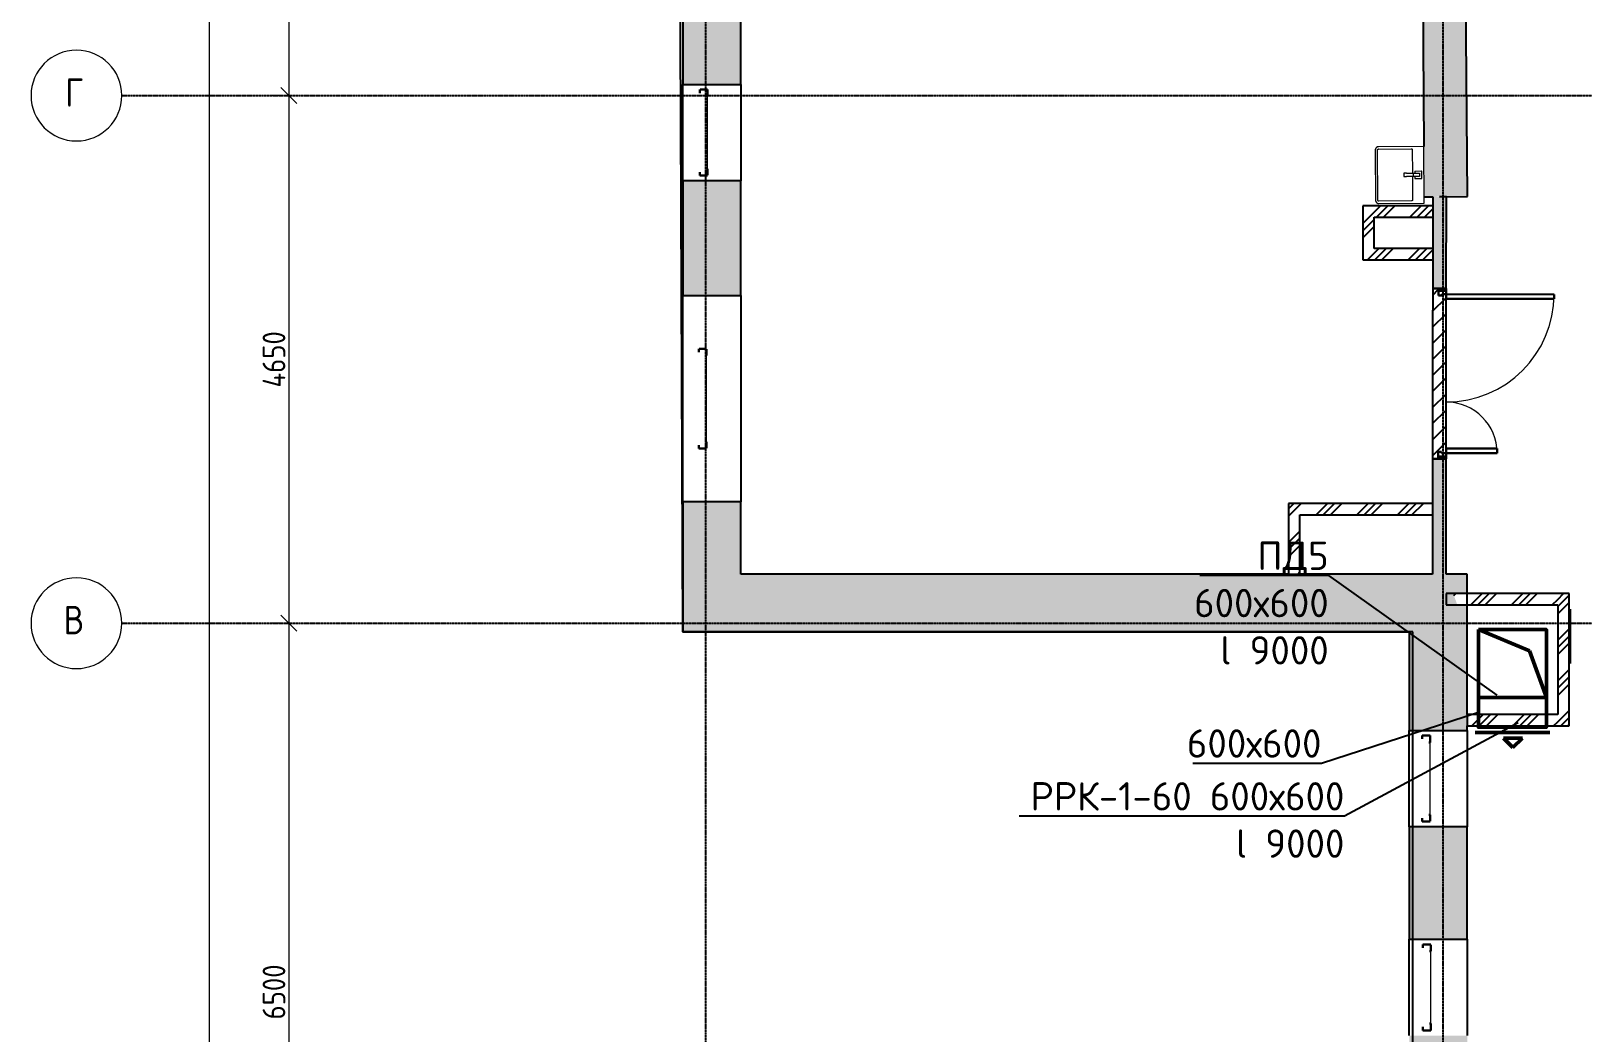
# Model space of a CAD drawing. Header units: millimetres. Extents: x -99936 to 523262, y -63190 to 327013.
# Drawn here: x 204091 to 217768, y 5145 to 13976 of the extents above; entities that cross this region are included whole.
import ezdxf
from ezdxf import colors
from ezdxf.entities.mleader import LeaderData, LeaderLine
from ezdxf.math import Vec2, Vec3

# ---------------------------------------------------------------- set-up
doc = ezdxf.new("R2010")
doc.units = ezdxf.units.MM
for name, pattern in [('ADSK_Линия сетки', [25, 20, -2.5, 0, -2.5]), ('ADSK_Сверху', [4.5, 3, -1.5]), ('ADSK_Снесено', [4.5, 3, -1.5])]:
    doc.linetypes.add(name, pattern=pattern)
for name, color, linetype, lineweight, true_color in [('_ Окна', 5, 'Continuous', 30, 0x0000ff), ('Стены внутренние', 5, 'Continuous', 18, 0x0000ff), ('Стены наружные', 1, 'ADSK_Снесено', 18, 0xff0000)]:
    doc.layers.add(name, color=color, linetype=linetype, lineweight=lineweight, true_color=true_color)
for name, color, linetype, lineweight in [('Двери', 251, 'Continuous', 18), ('Окна', 251, 'Continuous', 18), ('Оси', 7, 'Continuous', 9), ('ПОДПОР', 1, 'Continuous', 50), ('Сантехника', 251, 'Continuous', 18)]:
    doc.layers.add(name, color=color, linetype=linetype, lineweight=lineweight)
doc.styles.add('GOST Common_1', font='GOST Common_0.ttf', dxfattribs={"width": 0.9, "height": 200})
doc.styles.add('ISOCPEUR', font='isocpeur.ttf', dxfattribs={"height": 250})
doc.dimstyles.new('ADSK_Основной_2_5_мм', dxfattribs={"dimscale": 304.8, "dimtxt": 251.428749, "dimasz": 0.463911, "dimexe": 0.492126, "dimexo": 0.492126, "dimgap": 0.098425, "dimtad": 1, "dimdec": 1, "dimrnd": 0.1, "dimdsep": 46, "dimtxsty": 'GOST Common_1', "dimblk1": 'OBLIQUE', "dimblk2": 'OBLIQUE', "dimsah": 1, "dimcen": 0.09, "dimdle": 0.492126, "dimazin": 2, "dimtfac": 1, "dimtdec": 4, "dimtix": 1, "dimtmove": 0, "dimatfit": 3, "dimfxl": 1, "dimtvp": 1, "dimtfill": 1, "dimtolj": 1, "dimtzin": 0, "dimlwd": 20, "dimlwe": 20, "dimarcsym": 2})
pattern_1 = [(45, (215977.25, 150), (-179.605, 179.605), []), (45, (216040.75, 150), (0, 359.21), []), (45, (215913.75, 150), (0, 359.21), [])]

# ---------------------------------------------------------------- blocks, each defined once
blk = doc.blocks.new('Витраж-тент со смещением вовне - 60мм 30 сдвиг-1466941-03 План 3-го этажа')
at = {"layer": '_ Окна', "color": 161, "linetype": 'ADSK_Сверху', "true_color": 0xaaaaff}
for p, q in [((-379, 25), (-379, -45)), ((-379, 25), (-349, 25)), ((-379, -45), (-379, 25)), ((379, 25), (349, 25)), ((379, -45), (379, 25)), ((379, -45), (379, 25)), ((-319, -45), (-379, -45)), ((-319, -35), (-319, -45)), ((319, -35), (319, -45)), ((319, -45), (379, -45))]:
    blk.add_line(p, q, dxfattribs=at)
at = {"layer": 'Окна', "color": 161, "linetype": 'ADSK_Сверху', "true_color": 0xaaaaff}
blk.add_line((-319, -45), (319, -45), dxfattribs=at)
blk = doc.blocks.new('Витраж-тент со смещением вовне - 60мм 30 сдвиг-1466942-03 План 3-го этажа')
at = {"layer": '_ Окна', "color": 161, "linetype": 'ADSK_Сверху', "true_color": 0xaaaaff}
for p, q in [((-440, 25), (-440, -45)), ((-440, 25), (-410, 25)), ((-440, -45), (-440, 25)), ((440, 25), (410, 25)), ((440, -45), (440, 25)), ((440, -45), (440, 25)), ((-380, -45), (-440, -45)), ((-380, -35), (-380, -45)), ((380, -35), (380, -45)), ((380, -45), (440, -45))]:
    blk.add_line(p, q, dxfattribs=at)
at = {"layer": 'Окна', "color": 161, "linetype": 'ADSK_Сверху', "true_color": 0xaaaaff}
blk.add_line((-380, -45), (380, -45), dxfattribs=at)
blk = doc.blocks.new('Витраж-тент со смещением вовне - 60мм 30 сдвиг-1466964-03 План 3-го этажа')
at = {"layer": '_ Окна', "color": 161, "linetype": 'ADSK_Сверху', "true_color": 0xaaaaff}
for p, q in [((-379, 25), (-379, -45)), ((-379, 25), (-349, 25)), ((-379, -45), (-379, 25)), ((379, 25), (349, 25)), ((379, -45), (379, 25)), ((379, -45), (379, 25)), ((-319, -45), (-379, -45)), ((-319, -35), (-319, -45)), ((319, -35), (319, -45)), ((319, -45), (379, -45))]:
    blk.add_line(p, q, dxfattribs=at)
at = {"layer": 'Окна', "color": 161, "linetype": 'ADSK_Сверху', "true_color": 0xaaaaff}
blk.add_line((-319, -45), (319, -45), dxfattribs=at)
blk = doc.blocks.new('AC_Дверь_Двупольная - Д-28п 1500х2200h-2039710-03 План 3-го этажа')
at = {"layer": 'Двери', "lineweight": 30}
for p, q in [((-700, 1010), (-660, 1010)), ((-700, 60), (-700, 1010)), ((-660, 1010), (-660, 60)), ((700, 510), (660, 510)), ((660, 510), (660, 60)), ((700, 60), (700, 510)), ((-750, 60), (-730, 60)), ((-750, -10), (-750, 60)), ((-730, 60), (-700, 60)), ((-730, -10), (-730, 60)), ((-730, 60), (-730, -10)), ((-660, 60), (-700, 60)), ((-700, 60), (-700, 20)), ((-700, 20), (-690, 20)), ((-690, 20), (-690, -10)), ((660, 60), (700, 60)), ((700, 20), (690, 20)), ((690, 20), (690, -10)), ((730, 60), (700, 60)), ((700, 60), (700, 20)), ((730, -10), (730, 60)), ((750, 60), (730, 60)), ((730, 60), (730, -10)), ((750, -10), (750, 60)), ((-730, -10), (-750, -10)), ((-690, -10), (-730, -10)), ((690, -10), (730, -10)), ((730, -10), (750, -10))]:
    blk.add_line(p, q, dxfattribs=at)
at = {"layer": 'Двери'}
for centre, radius, start, end in [((-700, 60), 950, 360, 90), ((700, 60), 450, 90, 180)]:
    blk.add_arc(centre, radius, start, end, dxfattribs=at)
blk = doc.blocks.new('Parametric_Porcelain_bathroom_sink_20774 - 500х430мм-V215-03 План 3-го этажа')
at = {"layer": 'Сантехника'}
for p, q in [((345, 570), (-95, 570)), ((-95, 550), (345, 550)), ((-125, 540), (-125, 140)), ((-105, 253), (-105, 540)), ((355, 540), (355, 253)), ((375, 140), (375, 540)), ((140, 319), (110, 319)), ((110, 319), (110, 296)), ((140, 319), (110, 319)), ((110, 236), (110, 296)), ((140, 296), (140, 319)), ((140, 296), (140, 236)), ((-125, 140), (-120, 140)), ((-120, 140), (-115, 140)), ((-115, 140), (365, 140)), ((110, 243), (-95, 243)), ((93, 221), (93, 162)), ((110, 223), (95, 223)), ((95, 160), (155, 160)), ((110, 201), (110, 236)), ((140, 236), (110, 236)), ((110, 181), (110, 201)), ((140, 181), (110, 181)), ((345, 243), (140, 243)), ((140, 236), (140, 201)), ((155, 223), (140, 223)), ((140, 201), (140, 181)), ((156, 162), (156, 221)), ((365, 140), (370, 140)), ((370, 140), (375, 140))]:
    blk.add_line(p, q, dxfattribs=at)
at = {"layer": 'Сантехника', "flags": 128}
for points in [[(-95, 570), (-96, 570), (-97, 570), (-99, 570), (-100, 570), (-101, 569), (-102, 569), (-103, 569), (-104, 568), (-106, 568), (-107, 568), (-108, 567), (-109, 567), (-110, 566), (-111, 565), (-112, 565), (-113, 564), (-114, 563), (-115, 563), (-116, 562), (-117, 561), (-117, 560), (-118, 559), (-119, 558), (-120, 557), (-120, 556), (-121, 555), (-121, 554), (-122, 553), (-123, 552), (-123, 551), (-123, 550), (-124, 549), (-124, 547), (-124, 546), (-125, 545), (-125, 544), (-125, 543), (-125, 542), (-125, 540), (-125, 540)], [(-105, 540), (-105, 540), (-105, 541), (-105, 541), (-105, 542), (-105, 542), (-105, 542), (-105, 543), (-104, 543), (-104, 544), (-104, 544), (-104, 544), (-104, 545), (-104, 545), (-103, 545), (-103, 546), (-103, 546), (-103, 546), (-103, 547), (-102, 547), (-102, 547), (-102, 547), (-101, 548), (-101, 548), (-101, 548), (-100, 548), (-100, 549), (-100, 549), (-99, 549), (-99, 549), (-99, 549), (-98, 549), (-98, 550), (-97, 550), (-97, 550), (-97, 550), (-96, 550), (-96, 550), (-96, 550), (-95, 550), (-95, 550)], [(-101, 548), (-101, 548), (-102, 548), (-102, 547), (-102, 547), (-102, 547)], [(-95, 550), (-95, 550), (-96, 550), (-96, 550), (-97, 550)], [(375, 540), (375, 541), (375, 542), (375, 544), (375, 545), (374, 546), (374, 547), (374, 548), (373, 549), (373, 551), (373, 552), (372, 553), (372, 554), (371, 555), (370, 556), (370, 557), (369, 558), (368, 559), (368, 560), (367, 561), (366, 562), (365, 562), (364, 563), (363, 564), (362, 565), (361, 565), (360, 566), (359, 566), (358, 567), (357, 568), (356, 568), (355, 568), (354, 569), (352, 569), (351, 569), (350, 570), (349, 570), (348, 570), (347, 570), (345, 570), (345, 570)], [(346, 550), (346, 550), (346, 550), (345, 550), (345, 550)], [(345, 550), (345, 550), (346, 550), (346, 550), (347, 550), (347, 550), (347, 550), (348, 550), (348, 549), (349, 549), (349, 549), (349, 549), (350, 549), (350, 549), (350, 548), (351, 548), (351, 548), (351, 548), (352, 548), (352, 547), (352, 547), (352, 547), (353, 546), (353, 546), (353, 546), (353, 545), (354, 545), (354, 545), (354, 544), (354, 544), (354, 544), (354, 543), (355, 543), (355, 542), (355, 542), (355, 542), (355, 541), (355, 541), (355, 541), (355, 540), (355, 540)], [(353, 546), (353, 546), (353, 547), (352, 547), (352, 547), (352, 547)], [(-105, 541), (-105, 541), (-105, 541), (-105, 540), (-105, 540)], [(355, 540), (355, 540), (355, 541), (355, 541), (355, 542)], [(-105, 253), (-105, 253), (-105, 252), (-105, 252), (-105, 252)], [(-95, 243), (-95, 243), (-96, 243), (-96, 243), (-97, 243), (-97, 243), (-97, 243), (-98, 244), (-98, 244), (-99, 244), (-99, 244), (-99, 244), (-100, 244), (-100, 244), (-100, 245), (-101, 245), (-101, 245), (-101, 245), (-102, 246), (-102, 246), (-102, 246), (-102, 246), (-103, 247), (-103, 247), (-103, 247), (-103, 248), (-104, 248), (-104, 248), (-104, 249), (-104, 249), (-104, 250), (-104, 250), (-105, 250), (-105, 251), (-105, 251), (-105, 251), (-105, 252), (-105, 252), (-105, 253), (-105, 253), (-105, 253)], [(-103, 247), (-103, 247), (-103, 247), (-102, 246), (-102, 246), (-102, 246)], [(-96, 243), (-96, 243), (-96, 243), (-95, 243), (-95, 243)], [(355, 253), (355, 253), (355, 252), (355, 252), (355, 252), (355, 251), (355, 251), (355, 250), (354, 250), (354, 250), (354, 249), (354, 249), (354, 249), (354, 248), (353, 248), (353, 248), (353, 247), (353, 247), (353, 247), (352, 246), (352, 246), (352, 246), (351, 245), (351, 245), (351, 245), (350, 245), (350, 245), (350, 244), (349, 244), (349, 244), (349, 244), (348, 244), (348, 244), (347, 243), (347, 243), (347, 243), (346, 243), (346, 243), (346, 243), (345, 243), (345, 243)], [(345, 243), (345, 243), (346, 243), (346, 243), (347, 243)], [(351, 245), (351, 245), (352, 246), (352, 246), (352, 246), (352, 246)], [(355, 252), (355, 252), (355, 253), (355, 253), (355, 253)]]:
    blk.add_lwpolyline(points, dxfattribs=at)
at = {"layer": 'Сантехника'}
for centre, radius, start, end in [((95, 221), 1.87, 120, 150), ((95, 221), 1.87, 90, 180), ((95, 221), 1.87, 120, 150), ((95, 221), 1.87, 120, 150), ((95, 162), 1.49, 180, 270), ((155, 221), 1.87, 0, 90), ((155, 162), 1.49, 270, 360), ((155, 221), 1.87, 30, 60), ((155, 221), 1.87, 30, 60), ((155, 221), 1.87, 30, 60)]:
    blk.add_arc(centre, radius, start, end, dxfattribs=at)
blk = doc.blocks.new('Ось сетки - Круг_Ø8 мм-6577-03 План 3-го этажа')
at = {"layer": 'Оси', "lineweight": 20}
for start, end in [(360, 180), (180, 360)]:
    blk.add_arc((0, 0), 4, start, end, dxfattribs=at)
blk = doc.blocks.new('_Oblique')
at = {"color": 0, "linetype": 'ByBlock', "lineweight": -2}
blk.add_line((-0.5, -0.5), (0.5, 0.5), dxfattribs=at)
blk = doc.blocks.new('*D1603')
at = {"color": 0, "lineweight": 20, "transparency": 16777216}
for p, q in [((206362, 20857), (206362, 13257)), ((206312, 20707), (206212, 20707)), ((206312, 13407), (206212, 13407))]:
    blk.add_line(p, q, dxfattribs=at)
at = {"layer": 'Defpoints', "color": 0, "transparency": 16777216}
for p in [(206462, 20707), (206362, 13407), (206462, 13407)]:
    blk.add_point(p, dxfattribs=at)
at = {"color": 0, "lineweight": 20, "transparency": 16777216, "xscale": 141.4, "yscale": 141.4, "zscale": 141.4}
for p, rotation in [((206362, 20707), 90), ((206362, 13407), 270)]:
    blk.add_blockref('_Oblique', p, dxfattribs=dict(at, rotation=rotation))
at = {"color": 0, "lineweight": 25, "transparency": 16777216, "insert": (206232, 17057), "char_height": 200, "width": 756.84, "attachment_point": 5, "rotation": 90, "style": 'GOST Common_1', "bg_fill": 3, "box_fill_scale": 1.1, "bg_fill_color": 256, "bg_fill_true_color": 13158600, "bg_fill_transparency": 0}
blk.add_mtext('\\A1;7300', dxfattribs=at)
blk = doc.blocks.new('*D1604')
at = {"color": 0, "lineweight": 20, "transparency": 16777216}
for p, q in [((206362, 13557), (206362, 8607)), ((206312, 13407), (206212, 13407)), ((206312, 8757), (206212, 8757))]:
    blk.add_line(p, q, dxfattribs=at)
at = {"layer": 'Defpoints', "color": 0, "transparency": 16777216}
for p in [(206462, 13407), (206362, 8757), (206462, 8757)]:
    blk.add_point(p, dxfattribs=at)
at = {"color": 0, "lineweight": 20, "transparency": 16777216, "xscale": 141.4, "yscale": 141.4, "zscale": 141.4}
for p, rotation in [((206362, 13407), 90), ((206362, 8757), 270)]:
    blk.add_blockref('_Oblique', p, dxfattribs=dict(at, rotation=rotation))
at = {"color": 0, "lineweight": 25, "transparency": 16777216, "insert": (206232, 11082), "char_height": 200, "width": 782.41, "attachment_point": 5, "rotation": 90, "style": 'GOST Common_1', "bg_fill": 3, "box_fill_scale": 1.1, "bg_fill_color": 256, "bg_fill_true_color": 13158600, "bg_fill_transparency": 0}
blk.add_mtext('\\A1;4650', dxfattribs=at)
blk = doc.blocks.new('*D1605')
at = {"color": 0, "lineweight": 20, "transparency": 16777216}
for p, q in [((206362, 8907), (206362, 2107)), ((206312, 8757), (206212, 8757)), ((206312, 2257), (206212, 2257))]:
    blk.add_line(p, q, dxfattribs=at)
at = {"layer": 'Defpoints', "color": 0, "transparency": 16777216}
for p in [(206462, 8757), (206362, 2257), (206462, 2257)]:
    blk.add_point(p, dxfattribs=at)
at = {"color": 0, "lineweight": 20, "transparency": 16777216, "xscale": 141.4, "yscale": 141.4, "zscale": 141.4}
for p, rotation in [((206362, 8757), 90), ((206362, 2257), 270)]:
    blk.add_blockref('_Oblique', p, dxfattribs=dict(at, rotation=rotation))
at = {"color": 0, "lineweight": 25, "transparency": 16777216, "insert": (206232, 5507), "char_height": 200, "width": 756.84, "attachment_point": 5, "rotation": 90, "style": 'GOST Common_1', "bg_fill": 3, "box_fill_scale": 1.1, "bg_fill_color": 256, "bg_fill_true_color": 13158600, "bg_fill_transparency": 0}
blk.add_mtext('\\A1;6500', dxfattribs=at)
blk = doc.blocks.new('*D1607')
at = {"color": 0, "lineweight": 20, "transparency": 16777216}
for p, q in [((205662, 43657), (205662, 307)), ((205612, 43507), (205512, 43507)), ((205612, 457), (205512, 457))]:
    blk.add_line(p, q, dxfattribs=at)
at = {"layer": 'Defpoints', "color": 0, "transparency": 16777216}
for p in [(205762, 43507), (205662, 457), (205762, 457)]:
    blk.add_point(p, dxfattribs=at)
at = {"color": 0, "lineweight": 20, "transparency": 16777216, "xscale": 141.4, "yscale": 141.4, "zscale": 141.4}
for p, rotation in [((205662, 43507), 90), ((205662, 457), 270)]:
    blk.add_blockref('_Oblique', p, dxfattribs=dict(at, rotation=rotation))
at = {"color": 0, "lineweight": 25, "transparency": 16777216, "insert": (205532, 21982), "char_height": 200, "width": 971.62, "attachment_point": 5, "rotation": 90, "style": 'GOST Common_1', "bg_fill": 3, "box_fill_scale": 1.1, "bg_fill_color": 256, "bg_fill_true_color": 13158600, "bg_fill_transparency": 0}
blk.add_mtext('\\A1;43050', dxfattribs=at)

msp = doc.modelspace()

# ---------------------------------------------------------------- hatches: boundary and pattern name
at = {"layer": 'Стены внутренние', "lineweight": 25, "true_color": 0x636466}
h = msp.add_hatch(color=251, dxfattribs=at)
h.paths.add_polyline_path([(216369.812, 12513.673), (216749.803, 12516.31), (216712.168, 17938.824), (216332.177, 17936.187), (216369.808, 12514.191)])
h.paths.add_polyline_path([(216321.767, 19436.151), (216701.758, 19438.788), (216693.969, 20560.991), (216313.96, 20560.991), (216320.792, 19576.626)])
h.paths.add_polyline_path([(216320.706, 19591.561), (216320.698, 19591.562), (216373.192, 19591.562)])
h = msp.add_hatch(color=251, dxfattribs=at)
h.paths.add_polyline_path([(216498.41, 9189.252), (216562.151, 9189.252), (216562.151, 10205.705), (216442.86, 10205.789), (216442.151, 9189.252), (216497.476, 9189.252)])
h.paths.add_polyline_path([(216563.906, 11705.705), (216563.906, 12514.566), (216444.47, 12513.673), (216443.906, 11705.788), (216498.41, 11705.75)])
h = msp.add_hatch(dxfattribs=at)
h.set_pattern_fill('FP_1', color=251, style=0, pattern_type=2)
h.set_pattern_definition(pattern_1)
h.paths.add_polyline_path([(215887.627, 12059.869), (215929.487, 12059.869), (215929.487, 12434.016), (215829.487, 12434.016), (215829.487, 12059.869)])
h = msp.add_hatch(dxfattribs=at)
h.set_pattern_fill('FP_1', color=251, style=0, pattern_type=2)
h.set_pattern_definition(pattern_1)
h.paths.add_polyline_path([(215929.487, 12334.016), (216444.344, 12334.016), (216444.414, 12434.016), (215929.487, 12434.016), (215929.487, 12386.495)])
h = msp.add_hatch(dxfattribs=at)
h.set_pattern_fill('FP_1', color=251, style=0, pattern_type=2)
h.set_pattern_definition(pattern_1)
h.paths.add_polyline_path([(216443.906, 11959.869), (216444.083, 11959.869), (216443.906, 12059.869), (215829.487, 12059.869), (215829.487, 11959.869), (216442.86, 11959.869)])
at = {"layer": 'Стены внутренние', "linetype": 'ADSK_Снесено', "lineweight": 25, "true_color": 0x636466}
h = msp.add_hatch(dxfattribs=at)
h.set_pattern_fill('FP_4', color=251, style=0, pattern_type=2)
h.set_pattern_definition([(45, (215977.25, 150), (-70.7107, 70.7107), [])])
h.paths.add_polyline_path([(216492.86, 10205.754), (216493.892, 10265.753), (216522.902, 10265.733), (216522.902, 10255.733), (216562.895, 10255.733), (216562.874, 11655.705), (216523.871, 11655.732), (216522.895, 11645.733), (216493.864, 11645.753), (216492.86, 11705.754), (216443.906, 11705.788), (216442.86, 10205.789), (216491.974, 10205.754)])
at = {"layer": 'Стены внутренние', "lineweight": 25, "true_color": 0x636466}
h = msp.add_hatch(dxfattribs=at)
h.set_pattern_fill('FP_1', color=251, style=0, pattern_type=2)
h.set_pattern_definition(pattern_1)
h.paths.add_polyline_path([(215274.487, 9189.252), (215274.487, 9810.337), (215174.487, 9810.337), (215174.487, 9189.252)])
h = msp.add_hatch(dxfattribs=at)
h.set_pattern_fill('FP_1', color=251, style=0, pattern_type=2)
h.set_pattern_definition(pattern_1)
h.paths.add_polyline_path([(216442.151, 9710.337), (216442.514, 9710.337), (216442.151, 9810.337), (215274.487, 9810.337), (215274.487, 9710.337), (215887.627, 9710.337)])
h = msp.add_hatch(dxfattribs=at)
h.set_pattern_fill('FP_1', color=251, style=0, pattern_type=2)
h.set_pattern_definition(pattern_1)
h.paths.add_polyline_path([(216660.879, 8918.396), (217545.632, 8918.396), (217545.632, 9018.396), (216624.429, 9018.396), (216638.279, 8980.398)])
h = msp.add_hatch(dxfattribs=at)
h.set_pattern_fill('FP_1', color=251, style=0, pattern_type=2)
h.set_pattern_definition(pattern_1)
h.paths.add_polyline_path([(217545.632, 7851.385), (217645.632, 7851.385), (217645.632, 9018.396), (217545.632, 9018.396), (217545.632, 7951.385)])
h = msp.add_hatch(dxfattribs=at)
h.set_pattern_fill('FP_1', color=251, style=0, pattern_type=2)
h.set_pattern_definition(pattern_1)
h.paths.add_polyline_path([(217545.632, 7851.385), (217545.632, 7951.385), (216748.048, 7951.385), (216748.048, 7851.385)])
at = {"layer": 'Стены наружные', "linetype": 'Continuous', "lineweight": 25, "true_color": 0x636466}
h = msp.add_hatch(color=251, dxfattribs=at)
h.paths.add_polyline_path([(210155.496, 9189.252), (210346.212, 9189.252), (210346.212, 9825.394), (209836.212, 9825.394), (209836.212, 9189.252)])
h.paths.add_polyline_path([(209836.212, 11645.394), (210346.212, 11645.394), (210346.212, 12655.292), (209836.212, 12655.292), (209836.212, 12386.495)])
h.paths.add_polyline_path([(209836.212, 13505.292), (210346.212, 13505.292), (210346.212, 14534.092), (209836.212, 14534.092)])
h.paths.add_polyline_path([(210155.496, 15384.092), (210346.212, 15384.092), (210346.212, 16354.434), (209836.212, 16354.434), (209836.212, 15384.092)])
h.paths.add_polyline_path([(209836.212, 17204.434), (210346.212, 17204.434), (210346.212, 18215.193), (209836.212, 18215.193)])
h.paths.add_polyline_path([(209836.212, 20035.193), (210346.212, 20035.193), (210346.212, 21135.083), (209836.212, 21135.083)])
msp.add_hatch(color=251, dxfattribs=at).paths.add_polyline_path([(215887.627, 8679.252), (216748.048, 8679.252), (216748.048, 8918.396), (216660.879, 8918.396), (216624.429, 9018.396), (216748.048, 9018.396), (216748.048, 9189.252), (209836.212, 9189.252), (209836.212, 8679.252), (211216.17, 8679.252)])
h = msp.add_hatch(color=251, dxfattribs=at)
h.paths.add_polyline_path([(216238.048, 422.021), (216748.048, 422.021), (216748.048, 1456.643), (216238.048, 1456.643)])
h.paths.add_polyline_path([(216611.989, 2306.643), (216748.048, 2306.643), (216748.048, 3312.904), (216238.048, 3312.904), (216238.048, 2306.643)])
h.paths.add_polyline_path([(216748.048, 4162.904), (216748.048, 5122.396), (216238.048, 5122.396), (216238.048, 4162.904), (216617.076, 4162.904)])
h.paths.add_polyline_path([(216611.989, 5972.396), (216748.048, 5972.396), (216748.048, 6962.466), (216238.048, 6962.466), (216238.048, 5972.396)])
h.paths.add_polyline_path([(216611.989, 7812.466), (216748.048, 7812.466), (216748.048, 8679.252), (216238.048, 8679.252), (216238.048, 7812.466), (216498.41, 7812.466)])

# ---------------------------------------------------------------- linework, layer by layer
at = {"linetype": 'ADSK_Линия сетки', "lineweight": 25}
for p, q in [((210037.165, -2825.794), (210037.165, 44571.852)), ((216537.165, -2825.794), (216537.165, 44571.852))]:
    msp.add_line(p, q, dxfattribs=at)
at = {"color": 251, "lineweight": 25, "true_color": 0x636466}
for points in [[(262010.466, 21084.059), (262010.466, 43909.207), (272009.872, 43909.207), (272191.204, 8682.302), (265910.655, 8682.302), (265910.655, 300.232), (258014.186, 300.232), (258014.186, 2256.788), (247213.228, 2336.478), (247313.65, 2335.737), (247313.65, -2582.567), (234949.898, -2582.567), (234949.898, 2336.478), (224250.252, 2336.478), (224250.252, 422.021), (216267.753, 456.788), (216267.753, 8679.252)], [(216267.753, 8679.252), (209836.212, 8679.252), (209698.503, 43878.869), (219920.753, 43878.869), (219920.753, 21068.632), (219307.349, 21068.632), (219358.888, 13231.218)]]:
    msp.add_lwpolyline(points, dxfattribs=at)
at = {"layer": 'ПОДПОР'}
for p, q in [((217297.341, 8512.121), (216846.84, 8700.574)), ((217446.84, 8100.574), (217297.341, 8512.121)), ((217475.097, 7792.354), (216818.584, 7792.354)), ((217235.688, 7744.789), (217067.47, 7744.789)), ((217067.47, 7744.789), (217151.579, 7660.68)), ((217151.579, 7660.68), (217235.688, 7744.789))]:
    msp.add_line(p, q, dxfattribs=at)
for points in [[(216846.84, 8700.574), (217446.84, 8700.574), (217446.84, 8100.574), (216846.84, 8100.574)], [(216846.84, 8100.574), (217446.84, 8100.574), (217446.84, 7839.385), (216846.84, 7839.385)]]:
    msp.add_lwpolyline(points, close=True, dxfattribs=at)
at = {"layer": 'Стены внутренние', "color": 251, "lineweight": 25, "true_color": 0x636466}
for p, q in [((216332.177, 17936.187), (216366.726, 12958.319)), ((216749.803, 12516.31), (216712.168, 17938.824)), ((216369.812, 12513.673), (216444.47, 12514.191)), ((216504.47, 12514.607), (216749.803, 12516.31)), ((216564.47, 12514.566), (216504.47, 12514.607)), ((216563.906, 11705.705), (216564.47, 12514.566)), ((215829.487, 12434.016), (215829.487, 11959.869)), ((216444.414, 12434.016), (215829.487, 12434.016)), ((215929.487, 12059.869), (215929.487, 12334.016)), ((215929.487, 12334.016), (216444.344, 12334.016)), ((216444.153, 12059.869), (215929.487, 12059.869)), ((215829.487, 11959.869), (216444.083, 11959.869)), ((216443.906, 11705.788), (216493.906, 11705.753)), ((216492.86, 10205.754), (216442.86, 10205.789)), ((216562.151, 9189.252), (216562.86, 10205.705)), ((215174.487, 9810.337), (215174.487, 9189.252)), ((216442.584, 9810.337), (215174.487, 9810.337)), ((215274.487, 9189.252), (215274.487, 9710.337)), ((215274.487, 9710.337), (216442.514, 9710.337)), ((215174.487, 9189.252), (215274.487, 9189.252)), ((216562.032, 9018.396), (216561.962, 8918.396)), ((216561.962, 8918.396), (217545.632, 8918.396)), ((217645.632, 9018.396), (216562.032, 9018.396)), ((217545.632, 8918.396), (217545.632, 7951.385)), ((217645.632, 7851.385), (217645.632, 9018.396)), ((217545.632, 7951.385), (216748.048, 7951.385)), ((216748.048, 7951.385), (216748.048, 7851.385)), ((216748.048, 7851.385), (217645.632, 7851.385))]:
    msp.add_line(p, q, dxfattribs=at)
at = {"layer": 'Стены внутренние', "color": 251, "linetype": 'ADSK_Снесено', "lineweight": 25, "true_color": 0x636466}
for p, q in [((216444.47, 12514.191), (216442.151, 9189.252)), ((216493.906, 11705.753), (216443.906, 11705.788)), ((216562.923, 10295.705), (216563.843, 11615.705)), ((216442.86, 10205.789), (216492.86, 10205.754))]:
    msp.add_line(p, q, dxfattribs=at)
at = {"layer": 'Стены внутренние', "color": 251, "linetype": 'ADSK_Сверху', "lineweight": 25, "true_color": 0x636466}
for p, q in [((217545.632, 8878.587), (217545.632, 8397.936)), ((217657.632, 8400.678), (217657.632, 8881.329))]:
    msp.add_line(p, q, dxfattribs=at)
at = {"layer": 'Стены наружные', "color": 251, "linetype": 'Continuous', "lineweight": 25, "true_color": 0x636466}
for p, q in [((209836.212, 14534.092), (209836.212, 13505.292)), ((210346.212, 13505.292), (210346.212, 14534.092)), ((209836.212, 13505.292), (210346.212, 13505.292)), ((209836.212, 12655.292), (209836.212, 13505.292)), ((210346.212, 13505.292), (210346.212, 12655.292)), ((209836.212, 12655.292), (209836.212, 11645.394)), ((210346.212, 12655.292), (209836.212, 12655.292)), ((210346.212, 11645.394), (210346.212, 12655.292)), ((209836.212, 11645.394), (210346.212, 11645.394)), ((209836.212, 9825.394), (209836.212, 11645.394)), ((210346.212, 11645.394), (210346.212, 9825.394)), ((209836.212, 9825.394), (209836.212, 8679.252)), ((210346.212, 9825.394), (209836.212, 9825.394)), ((210346.212, 9189.252), (210346.212, 9825.394)), ((215174.487, 9189.252), (210346.212, 9189.252)), ((216442.151, 9189.252), (215274.487, 9189.252)), ((216748.048, 9189.252), (216562.151, 9189.252)), ((216748.048, 7951.385), (216748.048, 9189.252)), ((209836.212, 8679.252), (216238.048, 8679.252)), ((216238.048, 8679.252), (216238.048, 7812.466)), ((216238.048, 7812.466), (216748.048, 7812.466)), ((216238.048, 6962.466), (216238.048, 7812.466)), ((216748.048, 7812.466), (216748.048, 7851.385)), ((216748.048, 7812.466), (216748.048, 6962.466)), ((216238.048, 6962.466), (216238.048, 5972.396)), ((216748.048, 6962.466), (216238.048, 6962.466)), ((216748.048, 5972.396), (216748.048, 6962.466)), ((216238.048, 5972.396), (216748.048, 5972.396)), ((216238.048, 5122.396), (216238.048, 5972.396)), ((216748.048, 5972.396), (216748.048, 5122.396))]:
    msp.add_line(p, q, dxfattribs=at)

# ---------------------------------------------------------------- block references
at = {"lineweight": 25, "xscale": 99.99999999999993, "yscale": 99.99999999999993, "zscale": 99.99999999999993, "rotation": 269.9999999999994}
for p in [(204491.03, 13406.788), (204491.03, 8756.788)]:
    msp.add_blockref('Ось сетки - Круг_Ø8 мм-6577-03 План 3-го этажа', p, dxfattribs=at)
at = {"layer": '_ Окна', "color": 251, "linetype": 'ADSK_Сверху', "lineweight": 25, "true_color": 0x636466, "rotation": 89.99999999999993}
for name, p in [('Витраж-тент со смещением вовне - 60мм 30 сдвиг-1466964-03 План 3-го этажа', (210008.964, 13080.292)), ('Витраж-тент со смещением вовне - 60мм 30 сдвиг-1466942-03 План 3-го этажа', (210000.283, 10735.394)), ('Витраж-тент со смещением вовне - 60мм 30 сдвиг-1466941-03 План 3-го этажа', (216375.687, 7387.466)), ('Витраж-тент со смещением вовне - 60мм 30 сдвиг-1466941-03 План 3-го этажа', (216382.043, 5547.396))]:
    msp.add_blockref(name, p, dxfattribs=at)
at = {"layer": 'Двери', "color": 251, "lineweight": 25, "true_color": 0x636466, "rotation": 269.9600470453332}
msp.add_blockref('AC_Дверь_Двупольная - Д-28п 1500х2200h-2039710-03 План 3-го этажа', (216503.383, 10955.747), dxfattribs=at)
at = {"layer": 'Сантехника', "color": 251, "lineweight": 25, "true_color": 0x636466, "rotation": 90.3976477562669}
msp.add_blockref('Parametric_Porcelain_bathroom_sink_20774 - 500х430мм-V215-03 План 3-го этажа', (216509.324, 12584.47), dxfattribs=at)

# ---------------------------------------------------------------- texts
at = {"lineweight": 25, "char_height": 250, "attachment_point": 1, "style": 'ISOCPEUR'}
for s, insert, width in [('\\fGOST Common|b0|i0|c204|p34|;\\W.9;Г', (204392.557, 13559.375), 274.17712), ('\\fGOST Common|b0|i0|c204|p34|;\\W.9;В', (204377.707, 8909.375), 310.25306)]:
    msp.add_mtext(s, dxfattribs=dict(at, insert=insert, width=width))

# ---------------------------------------------------------------- dimensions: what is measured, and where the dimension line sits
at = {"lineweight": 25}
for base, p1, p2, override, picture, middle in [((205662.045, 456.788), (205762.03, 43506.788), (205762.03, 456.788), {"dimpost": '<>', "dimfxl": 43050}, '*D1607', (205532.045, 21981.788)), ((206362.045, 13406.788), (206462.03, 20706.788), (206462.03, 13406.788), {"dimpost": '<>', "dimfxl": 7300}, '*D1603', (206232.045, 17056.788))]:
    dim = msp.add_linear_dim(base=base, p1=p1, p2=p2, angle=90, dimstyle='ADSK_Основной_2_5_мм', override=override, dxfattribs=at)
    dim.commit()
    dim.dimension.update_dxf_attribs({"geometry": picture, "text_midpoint": middle})

# ---------------------------------------------------------------- leaders
ml = msp.add_multileader_mtext('Standard')
ml.set_content('ПД5\\P600х600\\Pl 9000', color=256, style='ISOCPEUR')
ml.set_leader_properties()
ml.build(insert=Vec2(0, 0))
ml.multileader.update_dxf_attribs({"text_left_attachment_type": 6, "text_right_attachment_type": 6, "dogleg_length": 0.36, "arrow_head_size": 0.18})
ctx = ml.context
ctx.base_point, ctx.char_height, ctx.arrow_head_size, ctx.landing_gap_size, ctx.plane_origin = Vec3(214352.787, 9176.069), 250, 0.18, 0.09, Vec3(216812.355, 8123.202)
ctx.left_attachment, ctx.right_attachment, ctx.text_align_type = 6, 6, 2
notes = []
notes.append((ctx, [(0, (1, 1, 0), (215528.327, 9176.069), (-1, 0), 0.36, [(0, [(217012.355, 8123.202)], 0, [])])]))
ctx.mtext.insert, ctx.mtext.width, ctx.mtext.alignment, ctx.mtext.flow_direction = Vec3(215527.877, 9476.069), 1124.15598, 3, 5
ml = msp.add_multileader_mtext('Standard')
ml.set_content('600х600', color=256, style='ISOCPEUR')
ml.set_leader_properties()
ml.build(insert=Vec2(0, 0))
ml.multileader.update_dxf_attribs({"text_left_attachment_type": 6, "text_right_attachment_type": 6, "dogleg_length": 0.36, "arrow_head_size": 0.18})
ctx = ml.context
ctx.base_point, ctx.char_height, ctx.arrow_head_size, ctx.landing_gap_size, ctx.plane_origin = Vec3(214289.042, 7521.584), 250, 0.18, 0.09, Vec3(216646.84, 7969.98)
ctx.left_attachment, ctx.right_attachment, ctx.text_align_type = 6, 6, 2
notes.append((ctx, [(0, (1, 1, 0), (215464.582, 7521.584), (-1, 0), 0.36, [(0, [(216846.84, 7969.98)], 0, [])])]))
ctx.mtext.insert, ctx.mtext.width, ctx.mtext.alignment, ctx.mtext.flow_direction = Vec3(215464.132, 7821.584), 1124.15598, 3, 5
ml = msp.add_multileader_mtext('Standard')
ml.set_content('РРК-1-60 600х600\\Pl 9000', color=256, style='ISOCPEUR')
ml.set_leader_properties()
ml.build(insert=Vec2(0, 0))
ml.multileader.update_dxf_attribs({"text_left_attachment_type": 6, "text_right_attachment_type": 6, "dogleg_length": 0.36, "arrow_head_size": 0.18})
ctx = ml.context
ctx.base_point, ctx.char_height, ctx.arrow_head_size, ctx.landing_gap_size, ctx.plane_origin = Vec3(212916.07, 7055.888), 250, 0.18, 0.09, Vec3(217702.707, 8817.836)
ctx.left_attachment, ctx.right_attachment, ctx.text_align_type = 6, 6, 2
notes.append((ctx, [(1, (1, 1, 0), (215666.61, 7055.888), (-1, 0), 0.36, [(0, [(217196.84, 7878.767)], 0, [])])]))
ctx.mtext.insert, ctx.mtext.alignment, ctx.mtext.flow_direction = Vec3(215666.16, 7355.888), 3, 5
for ctx, leaders in notes:
    for number, flags, end, landing, length, lines in leaders:
        leader = LeaderData()
        leader.index, (leader.has_last_leader_line, leader.has_dogleg_vector, leader.attachment_direction) = number, flags
        leader.last_leader_point, leader.dogleg_vector, leader.dogleg_length = Vec3(end), Vec3(landing), length
        for number, points, colour, breaks in lines:
            line = LeaderLine()
            line.index, line.vertices, line.color, line.breaks = number, Vec3.list(points), colors.encode_raw_color(colour), breaks
            leader.lines.append(line)
        ctx.leaders.append(leader)

# ---------------------------------------------------------------- next in the draw order: dimensions: what is measured, and where the dimension line sits
dim = msp.add_linear_dim(base=(206362.045, 8756.788), p1=(206462.03, 13406.788), p2=(206462.03, 8756.788), angle=90, dimstyle='ADSK_Основной_2_5_мм', override={"dimpost": '<>', "dimfxl": 4650}, dxfattribs=at)
dim.commit()
dim.dimension.update_dxf_attribs({"geometry": '*D1604', "text_midpoint": (206232.045, 11081.788)})

# ---------------------------------------------------------------- next in the draw order: linework, layer by layer
at = {"linetype": 'ADSK_Линия сетки', "lineweight": 25}
msp.add_line((204891.03, 13406.788), (273118.973, 13406.788), dxfattribs=at)

# ---------------------------------------------------------------- next in the draw order: dimensions: what is measured, and where the dimension line sits
at = {"lineweight": 25}
dim = msp.add_linear_dim(base=(206362.045, 2256.788), p1=(206462.03, 8756.788), p2=(206462.03, 2256.788), angle=90, dimstyle='ADSK_Основной_2_5_мм', override={"dimpost": '<>', "dimfxl": 6500}, dxfattribs=at)
dim.commit()
dim.dimension.update_dxf_attribs({"geometry": '*D1605', "text_midpoint": (206232.045, 5506.788)})

# ---------------------------------------------------------------- next in the draw order: linework, layer by layer
at = {"linetype": 'ADSK_Линия сетки', "lineweight": 25}
msp.add_line((204891.03, 8756.788), (273118.973, 8756.788), dxfattribs=at)

doc.saveas('drawing.dxf')
